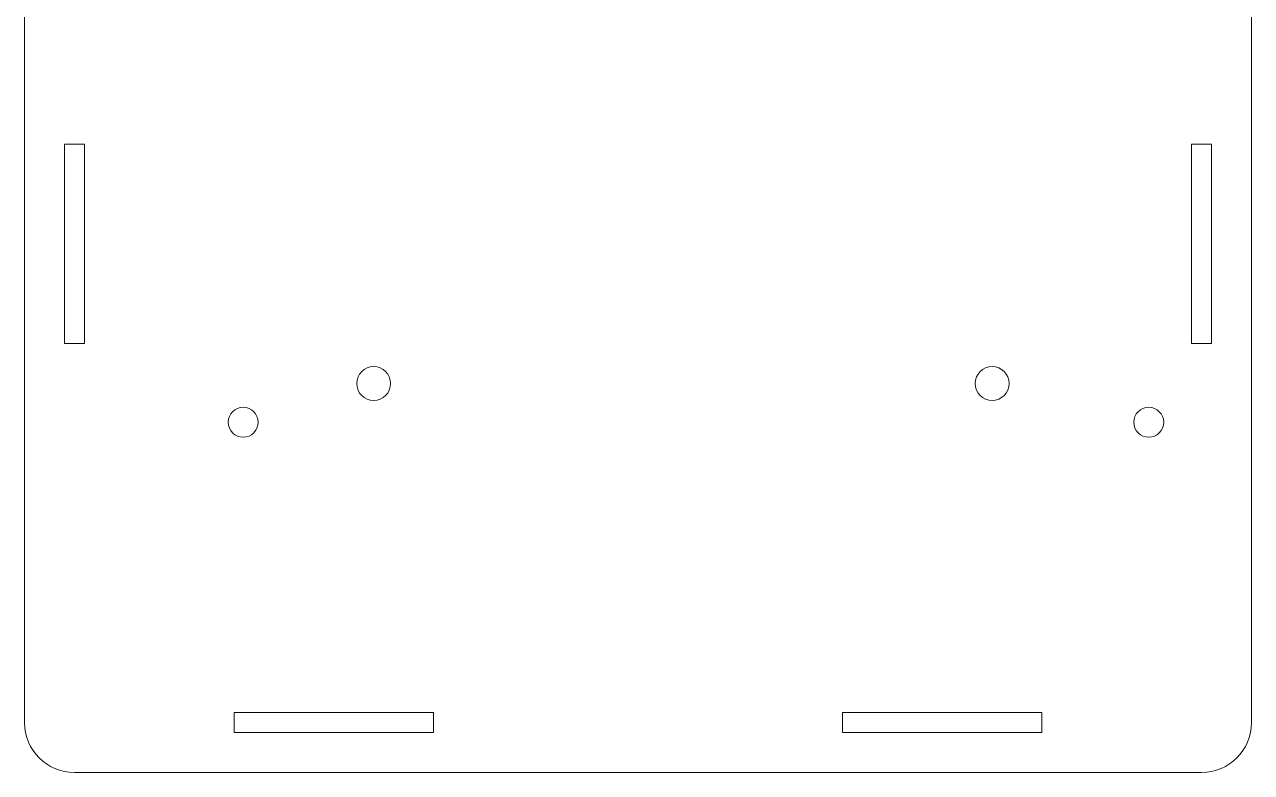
# Model space of a CAD drawing. Header units: millimetres. Extents: x 277 to 555, y 355 to 658.
# Drawn here: x 280.8 to 403.8, y 508.5 to 583.5 of the extents above; entities that cross this region are included whole.
import ezdxf

# ---------------------------------------------------------------- set-up
doc = ezdxf.new("R2010")
doc.units = ezdxf.units.MM
doc.layers.add('3', color=7, linetype='Continuous')

msp = doc.modelspace()

# ---------------------------------------------------------------- linework, layer by layer
at = {"lineweight": 18}
for centre in [(315.76907, 547.46454), (377.76907, 547.46454)]:
    msp.add_circle(centre, 1.7, dxfattribs=at)
at = {"layer": '3', "linetype": 'Continuous', "lineweight": 18}
for p, q in [((280.76907, 653.46454), (280.76907, 513.46454)), ((403.7691, 513.46454), (403.7691, 653.46454)), ((285.76907, 508.46454), (398.7691, 508.46454))]:
    msp.add_line(p, q, dxfattribs=at)
for points in [[(286.76907, 551.46451), (284.76907, 551.46451), (284.76907, 571.46454), (286.76907, 571.46454)], [(399.7691, 551.46451), (397.7691, 551.46451), (397.7691, 571.46454), (399.7691, 571.46454)]]:
    msp.add_lwpolyline(points, close=True, dxfattribs=at)
for points in [[(301.76907, 514.46454), (301.76907, 512.46457), (321.76913, 512.46457), (321.76913, 514.46454)], [(321.76913, 512.46457), (321.76913, 514.46454), (301.76907, 514.46454), (301.76907, 512.91688)], [(362.76907, 514.46454), (362.76907, 512.46457), (382.76913, 512.46457), (382.76913, 514.46454)], [(382.76913, 512.46457), (382.76913, 514.46454), (362.76907, 514.46454), (362.76907, 512.91688)]]:
    msp.add_lwpolyline(points, dxfattribs=at)
for centre in [(302.69067, 543.57947), (393.4693, 543.57947)]:
    msp.add_circle(centre, 1.5, dxfattribs=at)
for centre, start, end in [((285.76907, 513.46454), 180, 270), ((398.7691, 513.46454), 270, 0)]:
    msp.add_arc(centre, 5, start, end, dxfattribs=at)

doc.saveas('drawing.dxf')
